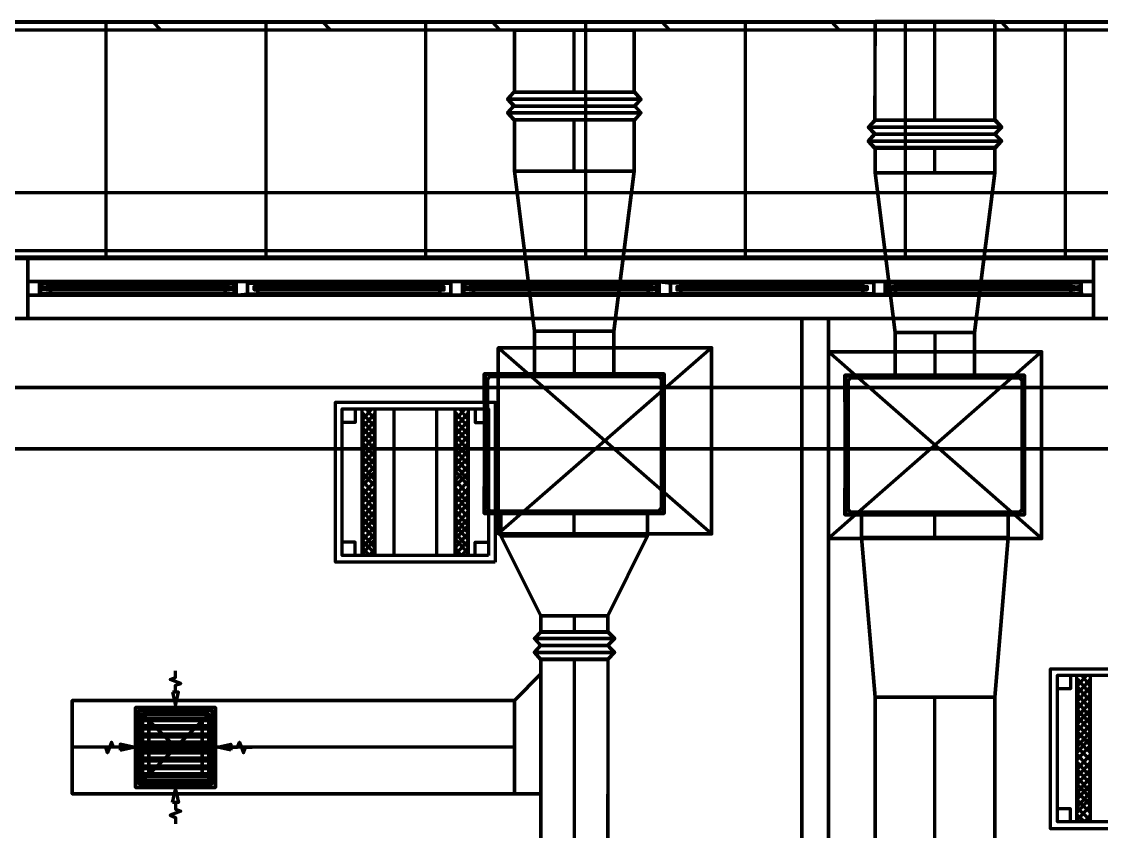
# Model space of a CAD drawing. Extents: x 0 to 1153, y 0 to 816.
# Drawn here: x 546.6 to 572.8, y 619.16 to 638.81 of the extents above; entities that cross this region are included whole.
import ezdxf

# ---------------------------------------------------------------- set-up
doc = ezdxf.new("R2010")
doc.units = 0
doc.header["$MEASUREMENT"] = 0
for name, color, linetype in [('Arch', 7, 'Continuous'), ('Hatch', 7, 'Continuous'), ('HVAC', 7, 'Continuous')]:
    doc.layers.add(name, color=color, linetype=linetype)

msp = doc.modelspace()

# ---------------------------------------------------------------- linework, layer by layer
at = {"layer": 'Arch', "color": 11, "linetype": 'Continuous', "lineweight": 211}
for p, q in [((548.651, 633.053), (548.651, 638.799)), ((549.974, 638.609), (549.783, 638.81)), ((552.535, 633.053), (552.535, 638.799)), ((554.09, 638.609), (553.9, 638.81)), ((556.408, 633.053), (556.408, 638.799)), ((558.207, 638.609), (558.017, 638.81)), ((560.292, 633.053), (560.292, 638.799)), ((562.324, 638.609), (562.134, 638.81)), ((564.166, 633.053), (564.166, 638.799)), ((566.441, 638.609), (566.251, 638.81)), ((568.05, 633.053), (568.05, 638.799)), ((570.558, 638.609), (570.368, 638.81)), ((571.934, 633.053), (571.934, 638.799)), ((917.988, 634.651), (110.871, 634.651)), ((677.799, 633.053), (492.517, 633.053))]:
    msp.add_line(p, q, dxfattribs=at)
for points in [[(113.961, 576.972), (487.701, 576.972), (487.701, 638.81), (487.892, 638.81), (683.154, 638.81), (683.154, 638.609), (683.154, 383.254), (870.49, 383.254), (870.49, 383.053), (683.154, 383.053), (682.964, 383.064), (487.892, 383.064), (487.701, 383.064), (487.701, 454.3), (113.961, 454.3)], [(486.77, 638.799), (492.315, 633.254), (678, 633.254), (678, 388.715), (683.546, 383.17), (486.77, 383.17)], [(486.77, 638.799), (683.546, 638.799), (683.546, 383.17), (683.546, 638.799), (677.799, 633.053), (492.517, 633.053), (492.517, 388.927), (486.77, 383.17), (492.315, 388.715), (678, 388.715), (492.315, 388.715), (492.315, 633.254), (678, 633.254), (683.546, 638.799), (486.77, 638.799), (492.517, 633.053), (492.517, 388.927)], [(683.154, 383.254), (683.059, 383.254), (682.964, 383.254), (487.892, 383.254), (487.892, 638.609), (682.964, 638.609), (682.964, 383.254)], [(572.611, 631.603), (572.611, 633.095), (572.611, 631.603)], [(628.491, 631.603), (494.834, 631.603), (628.491, 631.603), (536.681, 631.603), (536.681, 592.095), (536.681, 631.603), (536.035, 631.603), (536.035, 572.59), (536.035, 631.603), (536.681, 631.603), (536.681, 572.59), (628.491, 572.59)], [(628.491, 631.603), (536.681, 631.603), (536.681, 572.59), (628.491, 572.59)], [(497.067, 628.438), (674.56, 628.438), (497.067, 628.438)], [(550.333, 622.533), (550.333, 622.702), (550.46, 622.745), (550.206, 622.84), (550.333, 622.893), (550.333, 623.051)], [(548.989, 621.199), (548.831, 621.199), (548.778, 621.326), (548.682, 621.062), (548.64, 621.199), (548.471, 621.199)], [(551.677, 621.199), (551.836, 621.199), (551.889, 621.326), (551.984, 621.062), (552.027, 621.199), (552.196, 621.199)], [(550.333, 619.855), (550.333, 619.696), (550.46, 619.644), (550.206, 619.548), (550.333, 619.495), (550.333, 619.337)]]:
    msp.add_lwpolyline(points, dxfattribs=at)
for points in [[(494.834, 633.095), (494.834, 631.603), (494.834, 633.095), (628.491, 633.095)], [(546.746, 633.095), (546.746, 631.603), (572.611, 631.603), (546.746, 631.603), (546.746, 633.095), (572.611, 633.095)], [(546.746, 632.502), (572.611, 632.502), (546.746, 632.502), (546.746, 632.174), (572.611, 632.174), (572.611, 632.502), (572.611, 632.174), (546.746, 632.174)], [(572.283, 632.502), (572.283, 632.174), (547.063, 632.174), (547.063, 632.502), (572.283, 632.502), (547.063, 632.502), (547.031, 632.206), (547.031, 632.46), (551.804, 632.46), (551.804, 632.206), (547.031, 632.206), (547.031, 632.46), (551.804, 632.46), (551.804, 632.206), (547.063, 632.174), (572.315, 632.206), (572.315, 632.46), (567.552, 632.46), (567.552, 632.206), (572.315, 632.206), (567.552, 632.206), (567.552, 632.46), (572.283, 632.502), (572.315, 632.206)], [(547.116, 632.375), (551.72, 632.375), (551.72, 632.375), (551.72, 632.301), (551.72, 632.301), (547.116, 632.301), (547.116, 632.375), (551.72, 632.375), (551.72, 632.301), (547.116, 632.301)], [(551.646, 632.375), (547.19, 632.375), (547.19, 632.301), (551.646, 632.301), (551.646, 632.375), (551.646, 632.301), (547.19, 632.301), (547.19, 632.375)], [(551.54, 632.46), (547.296, 632.46), (547.296, 632.375), (551.54, 632.375), (551.54, 632.46), (551.54, 632.375), (547.296, 632.375), (547.296, 632.46)], [(557.011, 632.502), (557.329, 632.502), (557.329, 632.502), (557.329, 632.174), (557.329, 632.174), (557.011, 632.174), (557.011, 632.502), (557.329, 632.502), (557.329, 632.174), (557.011, 632.174), (557.011, 632.46), (552.08, 632.46), (552.08, 632.206), (552.08, 632.46), (557.011, 632.46), (557.011, 632.206), (552.08, 632.174), (552.08, 632.502), (552.08, 632.502), (551.752, 632.502), (551.752, 632.502), (551.752, 632.174), (552.08, 632.174), (552.08, 632.502), (551.752, 632.502), (551.752, 632.174), (552.08, 632.206), (557.011, 632.206)], [(556.842, 632.375), (552.238, 632.375), (552.238, 632.301), (556.842, 632.301), (556.842, 632.375), (552.238, 632.375), (552.238, 632.301), (556.842, 632.301), (556.842, 632.301), (556.842, 632.375), (556.842, 632.375), (556.842, 632.301), (552.238, 632.301), (552.238, 632.375), (556.842, 632.375), (556.842, 632.301), (552.238, 632.301), (552.238, 632.375)], [(556.747, 632.46), (552.334, 632.46), (552.334, 632.375), (556.747, 632.375), (556.747, 632.46), (556.747, 632.375), (552.334, 632.375), (552.334, 632.46)], [(562.07, 632.46), (557.297, 632.46), (557.297, 632.206), (557.297, 632.46), (562.07, 632.46), (562.07, 632.206), (557.297, 632.206), (562.07, 632.206)], [(557.382, 632.375), (561.986, 632.375), (561.986, 632.375), (561.986, 632.301), (561.986, 632.301), (557.382, 632.301), (557.382, 632.375), (561.986, 632.375), (561.986, 632.301), (557.382, 632.301)], [(561.912, 632.375), (557.456, 632.375), (557.456, 632.301), (561.912, 632.301), (561.912, 632.375), (561.912, 632.301), (557.456, 632.301), (557.456, 632.375)], [(561.806, 632.46), (557.562, 632.46), (557.562, 632.375), (561.806, 632.375), (561.806, 632.46), (561.806, 632.375), (557.562, 632.375), (557.562, 632.46)], [(562.345, 632.206), (567.277, 632.206), (567.277, 632.46), (567.277, 632.206), (562.345, 632.206), (562.345, 632.46), (567.277, 632.502), (567.595, 632.502), (567.595, 632.502), (567.595, 632.174), (567.595, 632.174), (567.277, 632.174), (567.277, 632.502), (567.595, 632.502), (567.595, 632.174), (567.277, 632.174), (567.277, 632.46), (562.345, 632.502), (562.017, 632.502), (562.017, 632.502), (562.017, 632.174), (562.345, 632.174), (562.345, 632.502), (562.345, 632.502), (562.345, 632.174), (562.017, 632.174), (562.017, 632.502), (562.345, 632.46)], [(567.119, 632.375), (562.504, 632.375), (567.119, 632.375), (567.119, 632.301), (562.504, 632.301), (562.504, 632.375), (562.504, 632.301), (567.119, 632.301), (567.119, 632.375), (567.119, 632.375), (562.504, 632.375), (567.119, 632.375), (567.119, 632.301), (562.504, 632.301), (562.504, 632.301), (562.504, 632.375), (562.504, 632.301), (567.119, 632.301)], [(567.013, 632.46), (562.599, 632.46), (567.013, 632.46), (567.013, 632.375), (562.599, 632.375), (562.599, 632.46), (562.599, 632.375), (567.013, 632.375)], [(567.627, 632.375), (572.241, 632.375), (572.241, 632.375), (572.241, 632.301), (572.241, 632.301), (567.627, 632.301), (567.627, 632.375), (572.241, 632.375), (572.241, 632.301), (567.627, 632.301)], [(572.156, 632.375), (567.711, 632.375), (567.711, 632.301), (572.156, 632.301), (572.156, 632.375), (572.156, 632.301), (567.711, 632.301), (567.711, 632.375)], [(572.061, 632.46), (567.806, 632.46), (567.806, 632.375), (572.061, 632.375), (572.061, 632.46), (572.061, 632.375), (567.806, 632.375), (567.806, 632.46)], [(547.296, 632.206), (551.54, 632.206), (547.296, 632.206), (547.296, 632.301), (551.54, 632.301), (551.54, 632.206), (551.54, 632.301), (547.296, 632.301)], [(552.334, 632.206), (556.747, 632.206), (552.334, 632.206), (552.334, 632.301), (556.747, 632.301), (556.747, 632.206), (556.747, 632.301), (552.334, 632.301)], [(557.562, 632.206), (561.806, 632.206), (557.562, 632.206), (557.562, 632.301), (561.806, 632.301), (561.806, 632.206), (561.806, 632.301), (557.562, 632.301)], [(567.013, 632.301), (562.599, 632.301), (567.013, 632.301), (567.013, 632.206), (562.599, 632.206), (562.599, 632.301), (562.599, 632.206), (567.013, 632.206)], [(567.806, 632.206), (572.061, 632.206), (567.806, 632.206), (567.806, 632.301), (572.061, 632.301), (572.061, 632.206), (572.061, 632.301), (567.806, 632.301)], [(565.531, 592.095), (565.531, 631.603), (536.681, 631.603), (536.681, 592.095), (565.531, 592.095), (565.531, 631.603), (566.177, 631.603), (566.177, 591.45), (566.177, 631.603), (565.531, 631.603), (536.681, 631.603), (536.681, 592.095), (565.531, 592.095), (565.531, 631.603), (565.531, 592.095), (536.681, 592.095)], [(566.177, 591.45), (536.681, 591.45), (536.681, 572.59), (628.491, 572.59), (628.491, 591.45), (595.503, 591.45), (595.503, 631.603), (566.177, 631.603), (566.177, 591.45), (536.681, 591.45), (536.681, 572.59), (628.491, 572.59), (628.491, 591.45), (595.503, 591.45), (595.503, 631.603), (566.177, 631.603)], [(497.067, 629.931), (676.053, 629.931), (497.067, 629.931), (495.586, 629.931)], [(550.259, 622.533), (550.333, 622.215), (550.407, 622.533)], [(548.989, 621.125), (549.317, 621.199), (548.989, 621.273)], [(551.677, 621.125), (551.349, 621.199), (551.677, 621.273)], [(550.259, 619.855), (550.333, 620.173), (550.407, 619.855)]]:
    msp.add_lwpolyline(points, close=True, dxfattribs=at)
for p in [(547.116, 632.375), (551.72, 632.375), (551.752, 632.502), (552.08, 632.502), (552.238, 632.375), (556.842, 632.375), (557.011, 632.502), (557.329, 632.502), (557.382, 632.375), (561.986, 632.375), (562.017, 632.502), (562.345, 632.502), (562.504, 632.375), (567.119, 632.375), (567.277, 632.502), (567.595, 632.502), (567.627, 632.375), (572.241, 632.375), (551.72, 632.301), (551.752, 632.174), (556.842, 632.301), (557.329, 632.174), (561.986, 632.301), (562.017, 632.174), (562.504, 632.301), (567.595, 632.174), (572.241, 632.301)]:
    msp.add_point(p, dxfattribs=at)
at = {"layer": 'Hatch', "color": 5, "linetype": 'Continuous', "lineweight": 211}
for p, q in [((555.636, 625.856), (555.636, 629.412)), ((556.673, 625.856), (556.673, 629.412))]:
    msp.add_line(p, q, dxfattribs=at)
for points in [[(558.091, 625.687), (554.217, 625.687), (554.217, 629.571), (558.091, 629.571)], [(557.932, 625.856), (554.376, 625.856), (554.376, 629.412), (557.932, 629.412)], [(575.448, 619.22), (571.563, 619.22), (571.563, 623.104), (575.448, 623.104)], [(575.289, 619.39), (571.733, 619.39), (571.733, 622.946), (575.289, 622.946)]]:
    msp.add_lwpolyline(points, close=True, dxfattribs=at)
for points in [[(554.694, 629.412), (554.694, 629.084), (554.376, 629.084)], [(555.085, 629.412), (554.863, 629.137), (555.181, 628.777), (554.863, 628.407), (555.181, 628.047), (554.863, 627.676), (555.181, 627.316), (554.863, 626.946), (555.181, 626.576), (554.863, 626.216), (555.181, 625.888), (555.181, 629.412)], [(554.958, 629.412), (555.181, 629.137), (554.863, 628.777), (555.181, 628.407), (554.863, 628.047), (555.181, 627.676), (554.863, 627.316), (555.181, 626.946), (554.863, 626.576), (555.181, 626.258), (554.863, 625.888), (554.863, 629.412)], [(554.863, 629.317), (555.181, 628.957), (554.863, 628.597), (555.181, 628.227), (554.863, 627.856), (555.181, 627.539)], [(555.181, 629.317), (554.863, 628.957), (555.181, 628.597), (554.863, 628.227), (555.181, 627.899), (554.863, 627.539)], [(557.223, 629.412), (557.445, 629.137), (557.117, 628.777), (557.435, 628.407), (557.117, 628.047), (557.445, 627.676), (557.117, 627.316), (557.445, 626.946), (557.128, 626.576), (557.445, 626.216), (557.117, 625.888), (557.117, 629.412)], [(557.35, 629.412), (557.117, 629.137), (557.445, 628.777), (557.128, 628.407), (557.445, 628.047), (557.117, 627.676), (557.445, 627.316), (557.117, 626.946), (557.435, 626.576), (557.117, 626.258), (557.445, 625.888), (557.445, 629.412)], [(557.435, 629.317), (557.117, 628.957), (557.445, 628.597), (557.117, 628.227), (557.445, 627.856), (557.117, 627.539)], [(557.128, 629.317), (557.445, 628.957), (557.117, 628.597), (557.445, 628.227), (557.117, 627.899), (557.445, 627.539)], [(557.604, 629.412), (557.604, 629.084), (557.932, 629.084)], [(554.863, 627.486), (555.181, 627.126), (554.863, 626.766), (555.181, 626.396), (554.863, 626.036), (555.043, 625.856), (555.181, 626.036), (554.863, 626.396), (555.181, 626.766), (554.863, 627.126), (555.181, 627.486)], [(557.435, 627.486), (557.117, 627.126), (557.445, 626.766), (557.117, 626.396), (557.445, 626.036), (557.265, 625.856), (557.117, 626.036), (557.445, 626.396), (557.117, 626.766), (557.445, 627.126), (557.128, 627.486)], [(554.694, 625.856), (554.694, 626.173), (554.376, 626.173)], [(557.604, 625.856), (557.604, 626.173), (557.932, 626.173)], [(572.05, 622.946), (572.05, 622.618), (571.733, 622.618)], [(572.537, 620.839), (572.209, 620.48), (572.527, 620.109), (572.209, 619.749), (572.537, 619.421), (572.537, 622.946)], [(572.209, 620.839), (572.537, 620.48), (572.22, 620.109), (572.537, 619.792), (572.209, 619.421), (572.209, 622.946)], [(572.442, 622.946), (572.209, 622.67), (572.537, 622.311), (572.22, 621.94), (572.537, 621.58), (572.209, 621.21), (572.537, 620.892)], [(572.315, 622.946), (572.537, 622.67), (572.209, 622.311), (572.527, 621.94), (572.209, 621.58), (572.537, 621.252), (572.209, 620.892)], [(572.22, 622.85), (572.537, 622.491), (572.209, 622.12), (572.537, 621.76), (572.209, 621.39), (572.537, 621.072)], [(572.527, 622.85), (572.209, 622.491), (572.537, 622.12), (572.209, 621.76), (572.537, 621.432), (572.209, 621.072)], [(572.527, 621.019), (572.209, 620.66), (572.537, 620.3), (572.209, 619.929), (572.537, 619.612)], [(572.22, 621.019), (572.537, 620.66), (572.209, 620.3), (572.537, 619.972), (572.209, 619.612)], [(572.05, 619.39), (572.05, 619.707), (571.733, 619.707)], [(572.537, 619.559), (572.389, 619.39), (572.209, 619.559)]]:
    msp.add_lwpolyline(points, dxfattribs=at)
at = {"layer": 'HVAC', "color": 6, "linetype": 'Continuous', "lineweight": 211}
for p, q in [((568.759, 636.418), (568.759, 638.81)), ((560.006, 637.095), (560.006, 638.598)), ((558.557, 636.757), (558.557, 636.767)), ((560.006, 635.18), (560.006, 636.429)), ((567.309, 636.079), (567.309, 636.09)), ((568.759, 635.138), (568.759, 635.741)), ((560.006, 631.296), (560.006, 630.259)), ((568.759, 631.264), (568.759, 630.227)), ((560.006, 626.332), (560.006, 626.872)), ((568.759, 626.29), (568.759, 626.84)), ((560.006, 624.385), (560.006, 624.004)), ((560.006, 623.327), (560.006, 616.807)), ((568.759, 588.825), (568.759, 622.416)), ((549.529, 622.004), (549.529, 620.384)), ((558.557, 621.199), (547.825, 621.199))]:
    msp.add_line(p, q, dxfattribs=at)
for points in [[(569.722, 631.264), (567.796, 631.264), (567.309, 635.138), (570.219, 635.138), (567.309, 635.138), (567.309, 635.741), (570.219, 635.741), (567.298, 635.741), (570.219, 635.751), (567.309, 635.751), (567.309, 635.741), (570.219, 635.741), (567.298, 635.741), (567.14, 635.91), (570.378, 635.91), (567.14, 635.91), (567.298, 636.09), (570.23, 636.079), (567.298, 636.079), (570.219, 636.09), (570.219, 636.079), (567.298, 636.079), (567.15, 635.91), (567.298, 635.751), (570.219, 635.741), (570.23, 635.741), (570.389, 635.91), (570.219, 636.09), (570.378, 636.249), (570.23, 636.418), (570.389, 636.249), (570.219, 636.079), (570.219, 636.079), (567.309, 636.09), (570.219, 636.09), (570.378, 636.249), (567.14, 636.249), (570.378, 636.249), (570.219, 636.408), (570.219, 636.408), (567.309, 636.418), (570.219, 636.418), (570.219, 638.81), (570.219, 636.418), (567.298, 636.408), (567.15, 636.249), (567.298, 636.079), (570.219, 636.079), (570.378, 635.91), (570.219, 635.751), (567.298, 635.741), (570.23, 635.741), (570.389, 635.91), (567.15, 635.91), (570.389, 635.91), (570.219, 636.079), (570.378, 635.91), (570.219, 635.741), (570.219, 635.751), (567.298, 635.741), (567.14, 635.91), (567.298, 636.079), (570.23, 636.079), (570.389, 636.249), (570.219, 636.418), (567.309, 636.418), (567.309, 636.418), (567.309, 638.81), (570.219, 638.81), (567.309, 638.81), (567.298, 636.418), (567.14, 636.249), (567.309, 636.09), (567.15, 635.91), (567.309, 635.751), (567.309, 635.138), (567.796, 631.264), (567.796, 630.227), (567.796, 631.264), (569.722, 631.264), (570.219, 635.138), (569.722, 631.264), (567.796, 631.264), (569.722, 631.264), (569.722, 630.227), (567.796, 630.227), (569.722, 630.227)], [(560.97, 631.296), (559.043, 631.296), (558.557, 635.18), (561.467, 635.18), (558.557, 635.18), (558.557, 636.429), (561.467, 636.429), (558.546, 636.429), (561.467, 636.429), (558.546, 636.429), (558.387, 636.598), (558.546, 636.767), (561.478, 636.757), (558.546, 636.757), (561.467, 636.767), (561.467, 636.757), (558.546, 636.757), (558.387, 636.598), (561.626, 636.598), (558.398, 636.598), (558.557, 636.429), (561.478, 636.429), (558.546, 636.429), (561.467, 636.429), (561.478, 636.429), (561.636, 636.598), (561.478, 636.767), (561.626, 636.926), (561.467, 637.095), (561.478, 637.095), (561.626, 636.926), (558.387, 636.926), (561.636, 636.926), (561.467, 636.757), (561.467, 636.767), (558.546, 636.757), (561.478, 636.757), (561.626, 636.598), (561.478, 636.429), (561.636, 636.598), (558.398, 636.598), (561.636, 636.598), (561.478, 636.757), (561.626, 636.926), (561.478, 637.095), (558.557, 637.095), (558.557, 637.095), (558.546, 637.095), (558.398, 636.926), (558.546, 636.757), (558.387, 636.598), (558.557, 636.429), (558.557, 636.429), (558.546, 636.429), (561.467, 636.429), (558.546, 636.429), (558.398, 636.598), (558.546, 636.757), (561.467, 636.757), (558.557, 636.767), (558.546, 636.757), (558.387, 636.926), (558.546, 637.095), (561.467, 637.095), (561.467, 638.598), (561.467, 637.095), (558.557, 637.095), (561.467, 637.095), (558.557, 637.095), (558.557, 638.598), (561.467, 638.598), (558.557, 638.598), (558.557, 637.095), (561.478, 637.095), (561.626, 636.926), (561.478, 636.757), (561.626, 636.598), (561.467, 636.429), (558.557, 636.429), (558.557, 635.18), (559.043, 631.296), (559.043, 630.259), (559.043, 631.296), (560.97, 631.296), (561.467, 635.18), (560.97, 631.296), (559.043, 631.296), (560.97, 631.296), (560.97, 630.259), (559.043, 630.259), (560.97, 630.259)], [(558.398, 636.926), (558.546, 637.095), (561.467, 637.095), (558.557, 637.095), (561.478, 637.095), (558.546, 637.095), (558.398, 636.926), (558.557, 636.767), (561.478, 636.767), (558.546, 636.757), (558.398, 636.926), (561.636, 636.926)], [(561.467, 635.18), (561.467, 636.429), (561.467, 635.18), (558.557, 635.18)], [(570.219, 636.408), (567.309, 636.418), (570.219, 636.408), (567.298, 636.408), (567.15, 636.249), (567.309, 636.09), (570.219, 636.09), (567.298, 636.079), (567.15, 636.249), (570.389, 636.249), (567.14, 636.249), (567.309, 636.408), (570.23, 636.418), (567.298, 636.418), (570.219, 636.408)], [(570.219, 635.138), (570.219, 635.741), (570.219, 635.138), (567.309, 635.138)], [(557.974, 626.893), (557.964, 626.893), (557.974, 626.893), (557.847, 626.893), (557.964, 626.936), (557.964, 626.936), (557.974, 626.893), (557.847, 626.893), (557.847, 627.01), (557.847, 627.01), (557.826, 626.872), (557.826, 627.01), (557.826, 626.872), (557.964, 626.872), (557.974, 626.872), (557.826, 626.872), (557.964, 626.893), (557.847, 626.893), (557.847, 627.01), (557.9, 627.01), (557.964, 626.936), (557.964, 626.872), (557.964, 626.936), (557.9, 627.01), (557.9, 627.01), (557.826, 627.01), (557.847, 627.01), (557.826, 627.01), (557.847, 626.893), (557.911, 626.893), (557.826, 626.936), (557.847, 626.936), (557.826, 626.872), (557.826, 626.936), (557.826, 626.872), (557.911, 626.893), (557.911, 626.872), (557.911, 626.893), (557.911, 626.872), (557.847, 626.893), (557.847, 630.248), (562.176, 630.248), (562.176, 630.132), (562.176, 630.195), (562.187, 630.259), (562.06, 630.248), (562.049, 630.248), (562.187, 630.259), (562.113, 630.259), (562.113, 630.248), (562.187, 630.259), (562.187, 630.132), (562.176, 630.248), (562.06, 630.259), (562.049, 630.248), (562.113, 630.259), (562.06, 630.248), (562.176, 630.248), (562.176, 630.132), (562.123, 630.132), (562.06, 630.195), (562.06, 630.259), (562.176, 630.248), (557.847, 630.248), (557.974, 630.248), (557.847, 630.248), (557.826, 630.195), (557.847, 630.195), (557.847, 630.132), (557.847, 630.248), (557.974, 630.248), (557.974, 630.259), (557.826, 630.259), (557.974, 630.259), (557.964, 630.259), (557.974, 630.259), (557.826, 630.259), (557.826, 630.132), (557.826, 630.259), (557.847, 630.132), (557.847, 630.248), (557.964, 630.248), (557.964, 630.195), (557.9, 630.132), (557.826, 630.132), (557.847, 630.248), (557.911, 630.248), (557.847, 630.248), (557.847, 630.195), (557.826, 630.259), (557.911, 630.259), (557.911, 630.248), (557.911, 630.259), (557.911, 630.248), (557.911, 630.259), (557.826, 630.259), (557.826, 630.195), (557.826, 630.195), (557.826, 630.259), (557.974, 630.259), (557.974, 630.248), (562.049, 630.248), (557.964, 630.259), (557.964, 630.259), (557.974, 630.248), (562.049, 630.248), (562.049, 630.259), (557.974, 630.259), (562.06, 630.259), (562.06, 630.259), (562.049, 630.259), (562.06, 630.259), (562.06, 630.195), (562.06, 630.195), (562.049, 630.248), (557.974, 630.248), (557.974, 630.259), (557.964, 630.259), (557.964, 630.195), (557.964, 630.195), (557.974, 630.248), (557.974, 630.248), (557.964, 630.259), (562.06, 630.259), (562.06, 630.259), (562.06, 630.195), (557.964, 630.195), (562.06, 630.195), (562.123, 630.132), (562.176, 630.132), (562.187, 630.132), (562.176, 630.132), (562.176, 627.01), (562.187, 630.132), (562.187, 627.01), (562.187, 630.132), (562.187, 627.01), (562.123, 627.01), (562.123, 630.132), (562.176, 630.132), (562.187, 627.01), (562.187, 630.132), (562.176, 630.248), (562.176, 630.195), (562.176, 630.248), (562.113, 630.248), (562.187, 630.259), (562.176, 630.195), (562.187, 630.195), (562.176, 630.195), (562.187, 630.195), (562.176, 630.248), (562.187, 630.132), (562.176, 630.132), (562.187, 630.132), (562.123, 630.132), (562.123, 627.01), (562.176, 627.01), (562.187, 627.01), (562.176, 627.01), (562.187, 630.132), (562.187, 630.259), (562.113, 630.259), (562.113, 630.248), (562.113, 630.259), (562.187, 630.259), (562.049, 630.259), (562.049, 630.248), (562.049, 630.259), (557.964, 630.259), (557.964, 630.195), (557.9, 630.132), (557.9, 630.132), (557.826, 630.132), (557.847, 630.132), (557.847, 627.01), (557.826, 630.132), (557.826, 627.01), (557.847, 630.132), (557.9, 630.132), (557.9, 627.01), (557.847, 627.01), (557.826, 630.132), (557.826, 627.01), (557.9, 627.01), (557.9, 630.132), (557.847, 630.132), (557.826, 630.132), (557.847, 630.132), (557.847, 630.248), (557.826, 626.936), (557.826, 626.936), (557.847, 626.893), (557.847, 627.01), (557.826, 630.132), (557.826, 627.01), (557.826, 627.01), (557.826, 626.872), (557.974, 626.893), (562.06, 626.936), (562.06, 626.936), (562.049, 626.893), (557.974, 626.872), (557.964, 626.936), (557.964, 626.936), (557.974, 626.893), (562.06, 626.872), (562.06, 626.872), (557.964, 626.872), (562.049, 626.893), (562.049, 626.872), (562.049, 626.893), (557.964, 626.936), (557.964, 626.872), (557.964, 626.936), (562.06, 626.936), (562.06, 626.872), (562.06, 626.936), (557.974, 626.893), (557.974, 626.872), (557.964, 626.872), (557.974, 626.893), (557.974, 626.872), (557.964, 626.872), (562.049, 626.872)], [(562.176, 626.893), (562.176, 630.248), (562.176, 626.893), (557.847, 626.893)], [(562.049, 630.259), (562.049, 630.248), (562.049, 630.259)], [(566.727, 626.851), (566.716, 626.851), (566.727, 626.851), (566.6, 626.851), (566.727, 626.851), (566.6, 626.851), (566.6, 626.967), (566.6, 626.967), (566.579, 626.84), (566.579, 626.967), (566.579, 626.84), (566.716, 626.84), (566.727, 626.84), (566.579, 626.84), (566.716, 626.851), (566.6, 626.851), (566.6, 626.967), (566.653, 626.967), (566.716, 626.904), (566.716, 626.84), (566.716, 626.904), (566.716, 626.904), (566.653, 626.967), (566.653, 626.967), (566.579, 626.967), (566.6, 626.967), (566.579, 626.967), (566.6, 626.851), (566.663, 626.851), (566.6, 626.851), (566.6, 626.904), (566.579, 626.84), (566.579, 626.904), (566.579, 626.904), (566.579, 626.84), (566.663, 626.851), (566.663, 626.84), (566.663, 626.851), (566.663, 626.84), (566.6, 626.851), (566.6, 630.216), (570.929, 630.216), (570.929, 630.1), (570.929, 630.163), (570.939, 630.227), (570.812, 630.216), (570.802, 630.216), (570.939, 630.227), (570.865, 630.227), (570.865, 630.216), (570.939, 630.227), (570.939, 630.1), (570.929, 630.216), (570.812, 630.227), (570.802, 630.216), (570.865, 630.227), (570.812, 630.216), (570.929, 630.216), (570.929, 630.1), (570.876, 630.1), (570.812, 630.163), (570.812, 630.227), (570.929, 630.216), (566.6, 630.216), (566.727, 630.216), (566.6, 630.216), (566.579, 630.163), (566.6, 630.163), (566.6, 630.1), (566.6, 630.216), (566.727, 630.216), (566.727, 630.227), (566.579, 630.227), (566.727, 630.227), (566.716, 630.227), (566.727, 630.227), (566.579, 630.227), (566.579, 630.1), (566.579, 630.227), (566.6, 630.1), (566.6, 630.216), (566.716, 630.216), (566.716, 630.163), (566.653, 630.1), (566.579, 630.1), (566.6, 630.216), (566.663, 630.216), (566.6, 630.216), (566.6, 630.163), (566.579, 630.227), (566.663, 630.227), (566.663, 630.216), (566.663, 630.227), (566.663, 630.216), (566.663, 630.227), (566.579, 630.227), (566.579, 630.163), (566.579, 630.163), (566.579, 630.227), (566.727, 630.227), (566.727, 630.216), (570.802, 630.216), (566.716, 630.227), (566.716, 630.227), (566.727, 630.216), (570.802, 630.216), (570.802, 630.227), (566.727, 630.227), (570.812, 630.227), (570.812, 630.227), (570.802, 630.227), (570.812, 630.227), (570.812, 630.163), (570.812, 630.163), (570.802, 630.216), (566.727, 630.216), (566.727, 630.227), (566.716, 630.227), (566.716, 630.163), (566.716, 630.163), (566.727, 630.216), (566.727, 630.216), (566.716, 630.227), (570.812, 630.227), (570.812, 630.227), (570.812, 630.163), (566.716, 630.163), (570.812, 630.163), (570.876, 630.1), (570.929, 630.1), (570.939, 630.1), (570.929, 630.1), (570.929, 626.967), (570.939, 630.1), (570.939, 626.967), (570.939, 630.1), (570.939, 626.967), (570.876, 626.967), (570.876, 630.1), (570.929, 630.1), (570.939, 626.967), (570.939, 630.1), (570.929, 630.216), (570.929, 630.163), (570.929, 630.216), (570.865, 630.216), (570.939, 630.227), (570.929, 630.163), (570.939, 630.163), (570.929, 630.163), (570.939, 630.163), (570.929, 630.216), (570.939, 630.1), (570.929, 630.1), (570.939, 630.1), (570.876, 630.1), (570.876, 626.967), (570.929, 626.967), (570.939, 626.967), (570.929, 626.967), (570.939, 630.1), (570.939, 630.227), (570.865, 630.227), (570.865, 630.216), (570.865, 630.227), (570.939, 630.227), (570.802, 630.227), (570.802, 630.216), (570.802, 630.227), (566.716, 630.227), (566.716, 630.163), (566.653, 630.1), (566.653, 630.1), (566.579, 630.1), (566.6, 630.1), (566.6, 626.967), (566.579, 630.1), (566.579, 626.967), (566.6, 630.1), (566.653, 630.1), (566.653, 626.967), (566.6, 626.967), (566.579, 630.1), (566.579, 626.967), (566.653, 626.967), (566.653, 630.1), (566.6, 630.1), (566.579, 630.1), (566.6, 630.1), (566.6, 630.216), (566.6, 626.851), (566.6, 626.904), (566.6, 626.967), (566.579, 630.1), (566.579, 626.967), (566.579, 626.967), (566.579, 626.84), (566.727, 626.851), (570.802, 626.851), (566.727, 626.851), (570.812, 626.84), (570.812, 626.84), (566.716, 626.84), (570.802, 626.851), (570.802, 626.84), (570.802, 626.851), (566.716, 626.84), (566.716, 626.904), (570.812, 626.904), (570.812, 626.84), (570.812, 626.904), (566.716, 626.904), (566.727, 626.851), (566.727, 626.84), (566.716, 626.84), (566.727, 626.851), (566.727, 626.84), (566.716, 626.84), (570.802, 626.84)], [(570.929, 626.851), (570.929, 630.216), (570.929, 626.851), (566.6, 626.851)], [(570.802, 630.227), (570.802, 630.216), (570.802, 630.227)], [(562.113, 626.893), (562.176, 626.893), (562.113, 626.893), (562.113, 626.893), (562.049, 626.893), (562.176, 626.893), (562.176, 626.893), (562.176, 627.01), (562.176, 626.893), (562.187, 627.01), (562.187, 626.936), (562.187, 626.872), (562.187, 627.01), (562.187, 626.872), (562.113, 626.893), (562.06, 626.872), (562.049, 626.872), (562.187, 626.872), (562.049, 626.893), (562.06, 626.936), (562.123, 627.01), (562.176, 627.01), (562.176, 626.893), (562.06, 626.872), (562.06, 626.936), (562.123, 627.01), (562.187, 627.01), (562.187, 626.872), (562.049, 626.893), (562.049, 626.872), (562.113, 626.893), (562.187, 626.872), (562.113, 626.893), (562.113, 626.893), (562.176, 626.936), (562.176, 626.936), (562.187, 626.872), (562.176, 626.936), (562.187, 626.936), (562.176, 626.936), (562.187, 626.936), (562.187, 626.872)], [(562.049, 626.893), (562.049, 626.872), (562.049, 626.893)], [(570.865, 626.851), (570.929, 626.851), (570.865, 626.851), (570.865, 626.851), (570.802, 626.851), (570.929, 626.851), (570.929, 626.967), (570.929, 626.904), (570.929, 626.851), (570.939, 626.967), (570.939, 626.904), (570.939, 626.84), (570.939, 626.967), (570.939, 626.84), (570.865, 626.851), (570.802, 626.851), (570.812, 626.84), (570.802, 626.84), (570.939, 626.84), (570.812, 626.851), (570.812, 626.904), (570.876, 626.967), (570.929, 626.967), (570.929, 626.851), (570.812, 626.84), (570.812, 626.904), (570.812, 626.904), (570.876, 626.967), (570.939, 626.967), (570.939, 626.84), (570.802, 626.851), (570.802, 626.84), (570.865, 626.851), (570.929, 626.851), (570.865, 626.851), (570.865, 626.851), (570.865, 626.84), (570.929, 626.851), (570.929, 626.904), (570.939, 626.84), (570.929, 626.904), (570.939, 626.904), (570.929, 626.904), (570.939, 626.904), (570.939, 626.84)], [(570.802, 626.851), (570.802, 626.84), (570.802, 626.851)], [(559.202, 624.385), (559.202, 624.004), (559.202, 624.385), (560.821, 624.385)], [(560.98, 623.496), (560.821, 623.327), (560.821, 623.327), (559.202, 623.337), (560.821, 623.337), (559.192, 623.337), (560.832, 623.327), (559.192, 623.327), (560.832, 623.327), (560.98, 623.496), (560.821, 623.665), (559.192, 623.665), (560.832, 623.665), (560.98, 623.496), (559.033, 623.496)], [(558.557, 620.067), (559.202, 620.067), (559.202, 622.977), (558.557, 622.332), (558.557, 620.067), (559.202, 620.067), (559.202, 622.977), (558.557, 622.332), (558.557, 620.067), (559.202, 620.067), (559.202, 622.977), (558.557, 622.332), (558.557, 620.067), (559.202, 620.067), (559.202, 622.977), (558.557, 622.332), (558.557, 620.067), (559.202, 620.067), (559.202, 622.977), (558.557, 622.332), (558.557, 620.067), (558.557, 622.332), (547.825, 622.332), (558.557, 622.332), (559.202, 622.977), (559.202, 620.067), (558.557, 620.067), (558.557, 622.332), (558.557, 620.067), (547.825, 620.067), (547.825, 622.332), (547.825, 620.067)], [(549.36, 620.226), (551.307, 620.226), (551.307, 622.162), (549.36, 622.162), (549.36, 620.226), (549.36, 622.162), (551.307, 622.162), (551.307, 620.226)], [(551.222, 620.31), (551.222, 622.088), (549.444, 622.088), (549.444, 620.31), (551.222, 620.31), (549.444, 620.31), (549.444, 622.088), (551.222, 622.088)], [(549.529, 621.908), (549.529, 621.845), (551.138, 621.845), (551.138, 621.908), (549.529, 621.908), (549.529, 621.845), (551.138, 621.845), (551.138, 621.908)], [(549.688, 621.845), (549.688, 620.554), (550.979, 620.554), (550.979, 621.845), (549.688, 621.845), (550.979, 621.845), (550.979, 620.554), (549.688, 620.554), (550.979, 620.554), (549.688, 620.554), (549.688, 621.845), (550.979, 621.845), (550.979, 620.554), (550.979, 621.845), (549.688, 621.845), (549.688, 620.554)], [(549.529, 621.718), (549.529, 621.644), (551.138, 621.644), (551.138, 621.718), (549.529, 621.718), (549.529, 621.644), (551.138, 621.644), (551.138, 621.718)], [(549.529, 621.517), (549.529, 621.453), (551.138, 621.453), (551.138, 621.517), (549.529, 621.517), (549.529, 621.453), (551.138, 621.453), (551.138, 621.517)], [(549.529, 621.326), (549.529, 621.263), (551.138, 621.263), (551.138, 621.326), (549.529, 621.326), (549.529, 621.263), (551.138, 621.263), (551.138, 621.326)], [(549.529, 621.136), (549.529, 621.062), (551.138, 621.062), (551.138, 621.136), (549.529, 621.136), (549.529, 621.062), (551.138, 621.062), (551.138, 621.136)], [(549.529, 620.935), (549.529, 620.871), (551.138, 620.871), (551.138, 620.935), (549.529, 620.935), (549.529, 620.871), (551.138, 620.871), (551.138, 620.935)], [(549.529, 620.744), (549.529, 620.681), (551.138, 620.681), (551.138, 620.744), (549.529, 620.744), (549.529, 620.681), (551.138, 620.681), (551.138, 620.744)], [(549.529, 620.554), (549.529, 620.48), (551.138, 620.48), (551.138, 620.554), (549.529, 620.554), (549.529, 620.48), (551.138, 620.48), (551.138, 620.554)]]:
    msp.add_lwpolyline(points, close=True, dxfattribs=at)
for points in [[(563.34, 630.894), (558.165, 630.894), (563.34, 630.894), (563.34, 626.375), (563.34, 630.894), (558.165, 626.375), (558.165, 630.894), (558.165, 626.375), (563.34, 626.375), (558.165, 630.894)], [(571.352, 630.798), (566.177, 630.798), (571.352, 630.798), (571.352, 626.269), (571.352, 630.798), (566.177, 626.269), (566.177, 630.798), (566.177, 626.269), (571.352, 626.269), (566.177, 630.798)], [(557.826, 630.132), (557.826, 630.132), (557.847, 630.132)], [(557.9, 630.132), (557.9, 630.132), (557.9, 630.132)], [(557.964, 630.195), (557.964, 630.195), (557.964, 630.195)], [(562.06, 630.195), (562.06, 630.195), (562.06, 630.195)], [(562.123, 630.132), (562.123, 630.132), (562.123, 630.132)], [(562.176, 630.132), (562.176, 630.132), (562.187, 630.132)], [(566.579, 630.1), (566.579, 630.1), (566.6, 630.1)], [(566.653, 630.1), (566.653, 630.1), (566.653, 630.1)], [(566.716, 630.163), (566.716, 630.163), (566.716, 630.163)], [(570.812, 630.163), (570.812, 630.163), (570.812, 630.163)], [(570.876, 630.1), (570.876, 630.1), (570.876, 630.1)], [(570.929, 630.1), (570.929, 630.1), (570.939, 630.1)], [(557.826, 627.01), (557.826, 627.01), (557.847, 627.01)], [(557.9, 627.01), (557.9, 627.01), (557.9, 627.01)], [(560.821, 616.807), (560.832, 623.327), (560.991, 623.496), (560.821, 623.665), (560.821, 623.676), (560.98, 623.835), (560.821, 623.993), (560.821, 624.385), (561.785, 626.332), (561.785, 626.872), (561.785, 626.332), (558.229, 626.332), (559.202, 624.385), (558.229, 626.332), (561.785, 626.332), (558.229, 626.332), (558.229, 626.872), (561.785, 626.872), (558.229, 626.872), (558.229, 626.332), (561.785, 626.332), (560.821, 624.385), (559.202, 624.385), (560.821, 624.385), (560.821, 624.004), (559.202, 624.004), (560.821, 623.993), (560.832, 624.004), (559.202, 624.004), (560.832, 624.004), (560.991, 623.835), (560.821, 623.665), (559.192, 623.665), (560.821, 623.676), (559.202, 623.665), (559.192, 623.676), (560.821, 623.676), (560.991, 623.835), (559.043, 623.835), (560.98, 623.835), (560.821, 624.004), (559.192, 623.993), (560.821, 623.993), (559.192, 624.004), (559.033, 623.835), (559.192, 623.665), (559.043, 623.496), (559.192, 623.327), (559.043, 623.496), (560.991, 623.496), (559.033, 623.496), (559.202, 623.676), (560.821, 623.665), (559.192, 623.665), (559.043, 623.496), (559.202, 623.337), (559.192, 623.337), (560.821, 623.327), (560.821, 623.327), (559.202, 623.327), (559.202, 616.807), (559.202, 623.327), (560.821, 623.337), (560.98, 623.496), (560.821, 623.665), (560.832, 623.665), (559.192, 623.676), (559.043, 623.835), (559.202, 623.993), (560.832, 624.004), (559.202, 624.004), (559.192, 624.004), (559.033, 623.835), (560.98, 623.835), (559.033, 623.835), (559.192, 623.676), (560.832, 623.665), (560.991, 623.835), (560.821, 623.993), (559.202, 623.993), (559.192, 623.993), (559.043, 623.835), (559.192, 623.665), (559.033, 623.496), (559.202, 623.327), (560.821, 623.327), (560.821, 616.807)], [(562.123, 627.01), (562.123, 627.01), (562.123, 627.01)], [(562.176, 627.01), (562.176, 627.01), (562.187, 627.01)], [(566.579, 626.967), (566.579, 626.967), (566.6, 626.967)], [(566.579, 626.904), (566.579, 626.904), (566.6, 626.904)], [(566.653, 626.967), (566.653, 626.967), (566.653, 626.967)], [(566.716, 626.904), (566.716, 626.904), (566.716, 626.904)], [(567.309, 588.825), (567.309, 622.416), (566.981, 626.29), (570.537, 626.29), (566.981, 626.29), (566.981, 626.84), (570.537, 626.84), (566.981, 626.84), (566.981, 626.29), (570.537, 626.29), (570.219, 622.416), (567.309, 622.416), (570.219, 622.416), (570.219, 588.825), (570.219, 622.416), (570.537, 626.29), (570.537, 626.84), (570.537, 626.29), (566.981, 626.29), (567.309, 622.416), (570.219, 622.416), (567.309, 622.416), (567.309, 588.825)], [(570.812, 626.904), (570.812, 626.904), (570.812, 626.904)], [(570.876, 626.967), (570.876, 626.967), (570.876, 626.967)], [(570.929, 626.967), (570.929, 626.967), (570.939, 626.967)], [(563.34, 626.375), (558.165, 626.375)], [(571.352, 626.269), (566.177, 626.269)], [(550.333, 621.199), (549.529, 622.004), (551.138, 622.004), (549.529, 622.004), (549.518, 620.384), (549.529, 622.004), (549.529, 620.384), (551.148, 620.384), (549.529, 620.384), (551.148, 620.384), (551.138, 622.004), (551.138, 620.384), (551.138, 622.004), (549.529, 622.004), (551.138, 622.004), (551.148, 620.384), (549.518, 620.384), (549.529, 622.004), (551.138, 622.004), (549.529, 620.384), (551.138, 620.384), (551.138, 622.004), (549.529, 622.004), (549.529, 620.384), (551.138, 620.384), (551.138, 622.004), (551.138, 620.384), (549.529, 620.384), (549.518, 622.014), (551.138, 622.004)], [(549.529, 621.845), (549.529, 621.845), (549.529, 621.845)], [(551.138, 621.845), (551.138, 621.845), (551.138, 621.845)], [(549.529, 621.644), (549.529, 621.644), (549.529, 621.644)], [(551.138, 621.644), (551.138, 621.644), (551.138, 621.644)], [(549.529, 621.453), (549.529, 621.453), (549.529, 621.453)], [(551.138, 621.453), (551.138, 621.453), (551.138, 621.453)], [(549.529, 621.263), (549.529, 621.263), (549.529, 621.263)], [(549.529, 621.062), (549.529, 621.062), (549.529, 621.062)], [(551.138, 621.263), (551.138, 621.263), (551.138, 621.263)], [(551.138, 621.062), (551.138, 621.062), (551.138, 621.062)], [(549.529, 620.871), (549.529, 620.871), (549.529, 620.871)], [(551.138, 620.871), (551.138, 620.871), (551.138, 620.871)], [(549.529, 620.681), (549.529, 620.681), (549.529, 620.681)], [(551.138, 620.681), (551.138, 620.681), (551.138, 620.681)], [(549.529, 620.48), (549.529, 620.48), (549.529, 620.48)], [(551.138, 620.48), (551.138, 620.48), (551.138, 620.48)], [(559.202, 620.067), (559.202, 620.067), (559.202, 620.067)]]:
    msp.add_lwpolyline(points, dxfattribs=at)
for p in [(558.557, 637.095), (561.467, 637.095), (558.557, 636.429), (561.467, 636.429), (563.34, 630.894), (571.352, 630.798), (557.964, 630.259), (562.06, 630.259), (566.716, 630.227), (570.812, 630.227), (557.9, 630.132), (557.9, 630.132), (557.964, 630.195), (557.964, 630.195), (562.06, 630.195), (562.06, 630.195), (562.123, 630.132), (562.123, 630.132), (566.653, 630.1), (566.653, 630.1), (566.716, 630.163), (566.716, 630.163), (570.812, 630.163), (570.812, 630.163), (570.876, 630.1), (570.876, 630.1), (557.9, 627.01), (557.9, 627.01), (557.964, 626.936), (557.964, 626.936), (557.964, 626.872), (562.06, 626.936), (562.06, 626.936), (562.06, 626.872), (562.123, 627.01), (562.123, 627.01), (566.653, 626.967), (566.653, 626.967), (566.716, 626.904), (566.716, 626.904), (566.716, 626.84), (570.812, 626.904), (570.812, 626.904), (570.812, 626.84), (570.876, 626.967), (570.876, 626.967), (563.34, 626.375), (571.352, 626.269), (549.529, 621.908), (549.529, 621.845), (551.138, 621.845), (549.529, 621.718), (549.529, 621.644), (551.138, 621.644), (549.529, 621.517), (549.529, 621.453), (549.529, 621.326), (551.138, 621.453), (549.529, 621.263), (549.529, 621.136), (549.529, 621.062), (550.333, 621.199), (551.138, 621.263), (551.138, 621.062), (549.529, 620.935), (549.529, 620.871), (551.138, 620.871), (549.529, 620.744), (549.529, 620.681), (549.529, 620.554), (551.138, 620.681), (549.529, 620.48), (551.138, 620.48), (558.557, 620.067), (558.557, 620.067), (558.557, 620.067), (559.202, 620.067)]:
    msp.add_point(p, dxfattribs=at)

doc.saveas('drawing.dxf')
